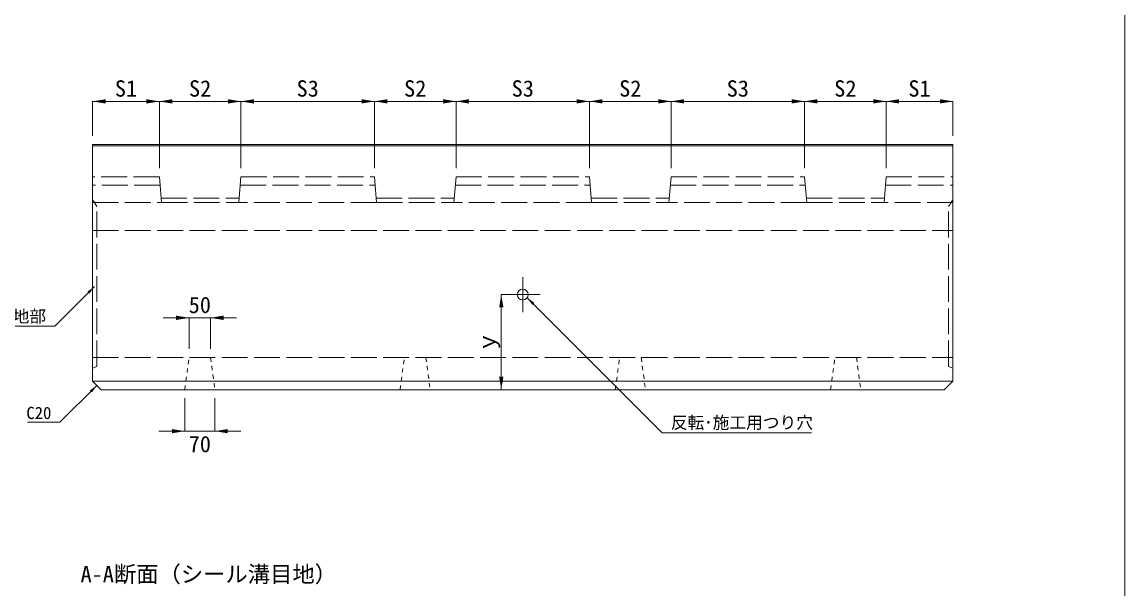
# Model space of a CAD drawing. Units: millimetres at full size. Extents: x 182764 to 192524, y 28271 to 33871.
# Drawn here: x 189962 to 192524, y 31042 to 32359 of the extents above; entities that cross this region are included whole.
import ezdxf
from ezdxf.enums import TextEntityAlignment as Align

# ---------------------------------------------------------------- set-up
doc = ezdxf.new("R2010")
doc.units = ezdxf.units.MM
doc.header["$LTSCALE"] = 10
for name, pattern in [('DASHED', [7.5, 6, -1.5]), ('USER1', [28.575, 19.05, -3.175, 3.175, -3.175]), ('USER3', [2, 1, -1])]:
    doc.linetypes.add(name, pattern=pattern)
for name, color, linetype, lineweight in [('KIJUN', 7, 'Continuous', 5), ('SUNPO', 3, 'Continuous', 9), ('SUNPO_S10', 3, 'Continuous', 9), ('TITLE', 7, 'Continuous', 18), ('寸法線', 7, 'Continuous', 9), ('本体', 7, 'USER3', 9), ('枠', 5, 'Continuous', 5), ('補助線', 8, 'USER1', 9), ('ｲﾝｻｰﾄ', 3, 'Continuous', 9)]:
    doc.layers.add(name, color=color, linetype=linetype, lineweight=lineweight)
doc.styles.add('ＭＳ ゴシック', font='')
doc.styles.get('ＭＳ ゴシック').set_extended_font_data('MS Gothic')

# ---------------------------------------------------------------- blocks, each defined once
blk = doc.blocks.new('filled_arrow')
at = {"color": 0, "linetype": 'Continuous', "lineweight": -2}
blk.add_solid([(7.5, 1.25), (0, 0), (7.5, -1.25)], dxfattribs=at)

msp = doc.modelspace()

# ---------------------------------------------------------------- linework, layer by layer
at = {"layer": 'KIJUN'}
msp.add_line((190126.19, 32071.9), (192124.19, 32071.9), dxfattribs=at)
at = {"layer": 'KIJUN', "linetype": 'DASHED', "lineweight": 13}
for p, q in [((190282.85, 31979.9), (190126.19, 31979.9)), ((190469.02, 31979.9), (190782.35, 31979.9)), ((190968.52, 31979.9), (191281.85, 31979.9)), ((191468.02, 31979.9), (191781.35, 31979.9)), ((191967.52, 31979.9), (192124.19, 31979.9)), ((190285.35, 31949.9), (190466.52, 31949.9)), ((190784.85, 31949.9), (190966.02, 31949.9)), ((191284.35, 31949.9), (191465.52, 31949.9)), ((191783.85, 31949.9), (191965.02, 31949.9)), ((190286.19, 31939.9), (190465.69, 31939.9)), ((190785.69, 31939.9), (190965.19, 31939.9)), ((191285.19, 31939.9), (191464.69, 31939.9)), ((191784.69, 31939.9), (191964.19, 31939.9)), ((190126.19, 31579.9), (192124.19, 31579.9))]:
    msp.add_line(p, q, dxfattribs=at)
at = {"layer": 'KIJUN', "color": 5, "linetype": 'DASHED', "lineweight": 13}
msp.add_line((190126.19, 31874.9), (192124.19, 31874.9), dxfattribs=at)
at = {"layer": 'KIJUN', "lineweight": 13}
msp.add_line((190126.19, 31524.9), (192124.19, 31524.9), dxfattribs=at)
at = {"layer": 'KIJUN', "lineweight": 20}
msp.add_lwpolyline([(190146.19, 31504.9), (192104.19, 31504.9), (192124.19, 31524.9), (192124.19, 32074.9), (190126.19, 32074.9), (190126.19, 31524.9)], close=True, dxfattribs=at)
at = {"layer": 'KIJUN', "linetype": 'DASHED', "lineweight": 13}
for points in [[(190126.19, 31939.9), (190286.19, 31939.9), (190281.19, 31999.9), (190126.19, 31999.9)], [(190785.69, 31939.9), (190465.69, 31939.9), (190470.69, 31999.9), (190780.69, 31999.9)], [(191285.19, 31939.9), (190965.19, 31939.9), (190970.19, 31999.9), (191280.19, 31999.9)], [(191784.69, 31939.9), (191464.69, 31939.9), (191469.69, 31999.9), (191779.69, 31999.9)], [(192124.19, 31939.9), (191964.19, 31939.9), (191969.19, 31999.9), (192124.19, 31999.9)]]:
    msp.add_lwpolyline(points, close=True, dxfattribs=at)
at = {"layer": 'KIJUN', "color": 5, "linetype": 'DASHED', "lineweight": 13}
for points in [[(190126.19, 31944.93), (190126.19, 31554.9), (190136.19, 31558.9), (190136.19, 31930.24), (190131.19, 31938.7), (190131.19, 31939.9)], [(192124.19, 31944.93), (192124.19, 31554.9), (192114.19, 31558.9), (192114.19, 31930.24), (192119.19, 31938.7), (192119.19, 31939.9)]]:
    msp.add_lwpolyline(points, close=True, dxfattribs=at)
at = {"layer": 'SUNPO'}
for p, q in [((190281.19, 32174.9), (190126.19, 32174.9)), ((190126.19, 32094.9), (190126.19, 32174.9)), ((190281.19, 32019.9), (190281.19, 32174.9)), ((190281.19, 32174.9), (190470.69, 32174.9)), ((190281.19, 32019.9), (190281.19, 32174.9)), ((190470.69, 32019.9), (190470.69, 32174.9)), ((190470.69, 32174.9), (190780.69, 32174.9)), ((190470.69, 32019.9), (190470.69, 32174.9)), ((190780.69, 32019.9), (190780.69, 32174.9)), ((190780.69, 32174.9), (190970.19, 32174.9)), ((190780.69, 32019.9), (190780.69, 32174.9)), ((190970.19, 32019.9), (190970.19, 32174.9)), ((190970.19, 32174.9), (191280.19, 32174.9)), ((190970.19, 32019.9), (190970.19, 32174.9)), ((191280.19, 32019.9), (191280.19, 32174.9)), ((191280.19, 32174.9), (191469.69, 32174.9)), ((191280.19, 32019.9), (191280.19, 32174.9)), ((191469.69, 32019.9), (191469.69, 32174.9)), ((191469.69, 32174.9), (191779.69, 32174.9)), ((191469.69, 32019.9), (191469.69, 32174.9)), ((191779.69, 32019.9), (191779.69, 32174.9)), ((191779.69, 32174.9), (191969.19, 32174.9)), ((191779.69, 32019.9), (191779.69, 32174.9)), ((191969.19, 32019.9), (191969.19, 32174.9)), ((191969.19, 32174.9), (192124.19, 32174.9)), ((191969.19, 32019.9), (191969.19, 32174.9)), ((192124.19, 32094.9), (192124.19, 32174.9)), ((190290.19, 31671.91), (190460.19, 31671.91)), ((190350.19, 31599.9), (190350.19, 31671.91)), ((190400.19, 31599.9), (190400.19, 31671.91)), ((190340.19, 31484.9), (190340.19, 31408.5)), ((190410.19, 31484.9), (190410.19, 31408.5)), ((190280.19, 31408.5), (190470.19, 31408.5))]:
    msp.add_line(p, q, dxfattribs=at)
msp.add_lwpolyline([(190130.53, 31744.57), (190038.14, 31652.18), (189911.09, 31652.18)], dxfattribs=at)
at = {"layer": 'SUNPO_S10'}
msp.add_lwpolyline([(190136.19, 31514.9), (190050.38, 31429.09), (189974.95, 31429.09)], dxfattribs=at)
at = {"layer": '寸法線'}
for p, q in [((191075.28, 31504.9), (191075.28, 31725.9)), ((191105.19, 31725.9), (191075.28, 31725.9)), ((190990.58, 31504.9), (191075.28, 31504.9))]:
    msp.add_line(p, q, dxfattribs=at)
msp.add_lwpolyline([(191135.35, 31718.62), (191449.02, 31404.95), (191795.82, 31404.95)], dxfattribs=at)
msp.add_lwpolyline([(191135.35, 31718.62), (191449.02, 31404.95), (191795.82, 31404.95)], dxfattribs=at)
at = {"layer": '本体'}
for points in [[(190400.19, 31579.9), (190410.19, 31504.9), (190340.19, 31504.9), (190350.19, 31579.9)], [(190400.19, 31579.9), (190410.19, 31504.9), (190340.19, 31504.9), (190350.19, 31579.9)], [(190900.19, 31579.9), (190910.19, 31504.9), (190840.19, 31504.9), (190850.19, 31579.9)], [(190900.19, 31579.9), (190910.19, 31504.9), (190840.19, 31504.9), (190850.19, 31579.9)], [(191400.19, 31579.9), (191410.19, 31504.9), (191340.19, 31504.9), (191350.19, 31579.9)], [(191400.19, 31579.9), (191410.19, 31504.9), (191340.19, 31504.9), (191350.19, 31579.9)], [(191900.19, 31579.9), (191910.19, 31504.9), (191840.19, 31504.9), (191850.19, 31579.9)], [(191900.19, 31579.9), (191910.19, 31504.9), (191840.19, 31504.9), (191850.19, 31579.9)]]:
    msp.add_lwpolyline(points, dxfattribs=at)
at = {"layer": '枠', "lineweight": 20}
msp.add_line((192523.76, 28270.97), (192523.76, 33870.97), dxfattribs=at)
at = {"layer": '補助線'}
for p, q in [((191125.19, 31766.63), (191125.19, 31685.17)), ((191125.19, 31766.63), (191125.19, 31685.17)), ((191084.46, 31725.9), (191165.92, 31725.9)), ((191084.46, 31725.9), (191165.92, 31725.9))]:
    msp.add_line(p, q, dxfattribs=at)
at = {"layer": 'ｲﾝｻｰﾄ'}
msp.add_circle((191125.19, 31725.9), 12.5, dxfattribs=at)
msp.add_circle((191125.19, 31725.9), 12.5, dxfattribs=at)

# ---------------------------------------------------------------- block references
at = {"layer": 'SUNPO', "xscale": 4, "yscale": 4}
for p in [(190126.19, 32174.9), (190281.19, 32174.9), (190470.69, 32174.9), (190780.69, 32174.9), (190970.19, 32174.9), (191280.19, 32174.9), (191469.69, 32174.9), (191779.69, 32174.9), (191969.19, 32174.9), (190400.19, 31671.91), (190410.19, 31408.5)]:
    msp.add_blockref('filled_arrow', p, dxfattribs=at)
at = {"layer": 'SUNPO'}
for p, xscale, yscale, rotation in [((190281.19, 32174.9), 4, 4, 180), ((190470.69, 32174.9), 4, 4, 180), ((190780.69, 32174.9), 4, 4, 180), ((190970.19, 32174.9), 4, 4, 180), ((191280.19, 32174.9), 4, 4, 180), ((191469.69, 32174.9), 4, 4, 180), ((191779.69, 32174.9), 4, 4, 180), ((191969.19, 32174.9), 4, 4, 180), ((192124.19, 32174.9), 4, 4, 180), ((190130.53, 31744.57), 2.67, 2.67, 225), ((190350.19, 31671.91), 4, 4, 180), ((190340.19, 31408.5), 4, 4, 180)]:
    msp.add_blockref('filled_arrow', p, dxfattribs=dict(at, xscale=xscale, yscale=yscale, rotation=rotation))
at = {"layer": 'SUNPO_S10', "xscale": 2.67, "yscale": 2.67, "rotation": 225}
msp.add_blockref('filled_arrow', (190136.19, 31514.9), dxfattribs=at)
at = {"layer": '寸法線'}
for p, xscale, yscale, rotation in [((191075.28, 31725.9), 4, 4, 270), ((191135.35, 31718.62), 2.67, 2.67, 315), ((191135.35, 31718.62), 2.67, 2.67, 315), ((191075.28, 31504.9), 4, 4, 90)]:
    msp.add_blockref('filled_arrow', p, dxfattribs=dict(at, xscale=xscale, yscale=yscale, rotation=rotation))

# ---------------------------------------------------------------- texts
at = {"layer": 'SUNPO', "style": 'ＭＳ ゴシック'}
for s, p in [('S1', (190203.69, 32204.9)), ('S2', (190375.94, 32204.9)), ('S3', (190625.69, 32204.9)), ('S2', (190875.44, 32204.9)), ('S3', (191125.19, 32204.9)), ('S2', (191374.94, 32204.9)), ('S3', (191624.69, 32204.9)), ('S2', (191874.44, 32204.9)), ('S1', (192046.69, 32204.9)), ('50', (190375.19, 31701.91)), ('70', (190375.19, 31378.5))]:
    msp.add_text(s, height=37.98, dxfattribs=at).set_placement(p, align=Align.MIDDLE_CENTER)
msp.add_text('目地部', height=28.48, dxfattribs=at).set_placement((190018.14, 31689.7), align=Align.TOP_RIGHT)
at = {"layer": 'SUNPO_S10', "style": 'ＭＳ ゴシック'}
msp.add_text('C20', height=28.48, dxfattribs=at).set_placement((190030.38, 31465.09), align=Align.TOP_RIGHT)
at = {"layer": 'TITLE', "style": 'ＭＳ ゴシック'}
msp.add_text('A-A断面（シール溝目地）', height=37.98, dxfattribs=at).set_placement((190395.96, 31095.28), align=Align.TOP_CENTER)
at = {"layer": '寸法線', "style": 'ＭＳ ゴシック'}
msp.add_text('ｙ', height=37.98, rotation=90, dxfattribs=at).set_placement((191041.83, 31615.4), align=Align.MIDDLE_CENTER)
msp.add_text('反転･施工用つり穴', height=28.48, dxfattribs=at).set_placement((191469.02, 31442.78), align=Align.TOP_LEFT)
msp.add_text('反転･施工用つり穴', height=28.48, dxfattribs=at).set_placement((191469.02, 31442.78), align=Align.TOP_LEFT)

doc.saveas('drawing.dxf')
